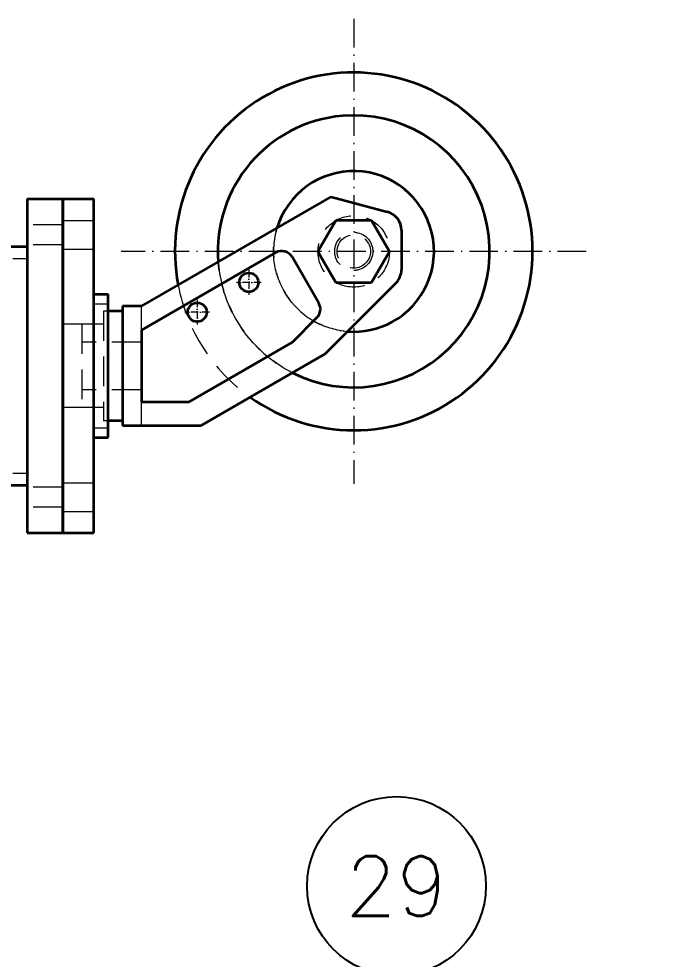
# Model space of a CAD drawing. Header units: millimetres. Extents: x -10155 to 20189, y -25550 to -22580.
# Drawn here: x -7748.9 to -7481.2, y -24008.7 to -23614.5 of the extents above; entities that cross this region are included whole.
import ezdxf
from ezdxf.enums import TextEntityAlignment as Align

# ---------------------------------------------------------------- set-up
doc = ezdxf.new("R2010")
doc.units = ezdxf.units.MM
for name, pattern in [('CENTER-HOKUTO', [23, 20, -1, 1, -1]), ('DASHDOT', [18.5, 12, -3, 0.5, -3]), ('HIDDEN-HOKUTO', [3.8, 2.5, -1.3])]:
    doc.linetypes.add(name, pattern=pattern)
doc.layers.add('AM_7', color=2, linetype='CENTER-HOKUTO', lineweight=30)
doc.layers.add('AM_HID', color=1, linetype='HIDDEN-HOKUTO', lineweight=25)
doc.layers.add('word_dim', color=253, linetype='Continuous')
doc.styles.get("Standard").update_dxf_attribs({"font": 'romans.shx', "bigfont": 'bigfont.shx'})
doc.dimstyles.new('RS-1-5', dxfattribs={"dimscale": 5, "dimtxt": 3.5, "dimasz": 3, "dimexe": 1, "dimexo": 0, "dimgap": 1, "dimtad": 3, "dimdsep": 46, "dimtxsty": 'Standard', "dimblk1": 'OPEN', "dimblk2": 'OPEN', "dimsah": 1, "dimcen": 0, "dimclrd": 256, "dimclre": 256, "dimclrt": 3, "dimadec": 0, "dimazin": 0, "dimtfac": 1, "dimtmove": 0, "dimatfit": 3, "dimldrblk": 'OPEN', "dimfxl": 0, "dimtolj": 1, "dimtzin": 0, "dimarcsym": 0})

# ---------------------------------------------------------------- blocks, each defined once
blk = doc.blocks.new('aa1')
for p, q in [((0, 0), (-1, 0)), ((-0.4, 0.067), (0, 0)), ((-0.4, -0.067), (0, 0))]:
    blk.add_line(p, q)
blk = doc.blocks.new('aa2')
blk.add_circle((0, 0), 1)
blk = doc.blocks.new('*D787')
at = {"layer": 'DEFPOINTS', "color": 0, "linetype": 'Continuous', "ltscale": 2}
for p in [(-7590.5, -23978.05), (-7590.5, -23978.05), (-7481.16, -24265.87)]:
    blk.add_point(p, dxfattribs=at)
at = {"layer": 'word_dim', "linetype": 'Continuous', "lineweight": -2, "ltscale": 2}
blk.add_line((-7494.48, -24230.82), (-7577.18, -24013.11), dxfattribs=at)
at = {"layer": 'word_dim', "linetype": 'Continuous', "lineweight": -2, "ltscale": 2, "xscale": 37.5, "yscale": 37.5, "zscale": 37.5}
for name, p, rotation in [('aa2', (-7590.5, -23978.05), 110.8006649196857), ('aa1', (-7481.16, -24265.87), 290.8006649196857)]:
    blk.add_blockref(name, p, dxfattribs=dict(at, rotation=rotation))
at = {"layer": 'word_dim', "color": 3, "linetype": 'Continuous', "ltscale": 2, "insert": (-7535.83, -24121.96), "char_height": 0.000005, "attachment_point": 5, "rotation": 290.8007}
blk.add_mtext('\\A1;307.89', dxfattribs=at)
blk = doc.blocks.new('_Open')
at = {"color": 0, "lineweight": -2}
for p, q in [((-1, 0.167), (0, 0)), ((-1, -0.167), (0, 0)), ((0, 0), (-1, 0))]:
    blk.add_line(p, q, dxfattribs=at)

msp = doc.modelspace()

# ---------------------------------------------------------------- linework, layer by layer
at = {"color": 7, "lineweight": 35}
for p, q in [((-7745.444, -23690.004), (-7745.444, -23830.004)), ((-7730.444, -23690.004), (-7730.444, -23830.004)), ((-7730.444, -23830.004), (-7730.444, -23690.004)), ((-7717.444, -23830.004), (-7717.444, -23690.004)), ((-7697.444, -23735.004), (-7617.937, -23689.101)), ((-7617.937, -23689.101), (-7594.373, -23695.415)), ((-7808.444, -23710.004), (-7745.444, -23710.004)), ((-7641.152, -23712.504), (-7697.444, -23745.004)), ((-7623.118, -23733.739), (-7634.322, -23714.334)), ((-7590.787, -23725.347), (-7620.391, -23754.951)), ((-7717.444, -23790.004), (-7717.444, -23730.004)), ((-7711.444, -23790.004), (-7711.444, -23730.004)), ((-7705.444, -23735.004), (-7705.444, -23785.004)), ((-7697.444, -23745.004), (-7697.444, -23775.004)), ((-7677.444, -23775.004), (-7634.142, -23750.004)), ((-7620.391, -23754.951), (-7672.444, -23785.004)), ((-7697.444, -23775.004), (-7677.444, -23775.004)), ((-7705.444, -23785.004), (-7672.444, -23785.004)), ((-7808.444, -23810.004), (-7745.444, -23810.004))]:
    msp.add_line(p, q, dxfattribs=at)
at = {"color": 7, "lineweight": 35, "ltscale": 0.375}
for p, q in [((-7745.444, -23690.004), (-7730.444, -23690.004)), ((-7600.944, -23699.013), (-7615.944, -23699.013)), ((-7615.944, -23724.994), (-7600.944, -23724.994)), ((-7745.444, -23830.004), (-7730.444, -23830.004))]:
    msp.add_line(p, q, dxfattribs=at)
at = {"color": 7, "lineweight": 35, "ltscale": 0.325}
for p, q in [((-7730.444, -23690.004), (-7717.444, -23690.004)), ((-7730.444, -23830.004), (-7717.444, -23830.004))]:
    msp.add_line(p, q, dxfattribs=at)
at = {"color": 7, "lineweight": 35, "ltscale": 0.374999}
for p, q in [((-7615.944, -23699.013), (-7623.444, -23712.004)), ((-7593.444, -23712.004), (-7600.944, -23699.013))]:
    msp.add_line(p, q, dxfattribs=at)
at = {"color": 7, "lineweight": 35, "ltscale": 0.413692}
msp.add_line((-7588.444, -23703.142), (-7588.444, -23719.69), dxfattribs=at)
at = {"color": 7, "lineweight": 35, "ltscale": 0.375001}
for p, q in [((-7623.444, -23712.004), (-7615.944, -23724.994)), ((-7600.944, -23724.994), (-7593.444, -23712.004))]:
    msp.add_line(p, q, dxfattribs=at)
at = {"color": 7, "lineweight": 35, "ltscale": 0.15}
for p, q in [((-7717.444, -23730.004), (-7711.444, -23730.004)), ((-7705.444, -23737.004), (-7711.444, -23737.004)), ((-7705.444, -23783.004), (-7711.444, -23783.004)), ((-7717.444, -23790.004), (-7711.444, -23790.004)), ((-7717.444, -23790.004), (-7711.444, -23790.004))]:
    msp.add_line(p, q, dxfattribs=at)
at = {"color": 7, "lineweight": 35, "ltscale": 0.2}
msp.add_line((-7697.444, -23735.004), (-7705.444, -23735.004), dxfattribs=at)
at = {"color": 7, "lineweight": 35, "ltscale": 0.361665}
msp.add_line((-7634.142, -23750.004), (-7623.913, -23739.774), dxfattribs=at)
at = {"color": 7, "lineweight": 35, "ltscale": 0.150018}
msp.add_line((-7705.444, -23783.004), (-7711.444, -23783.004), dxfattribs=at)
at = {"color": 7, "lineweight": 35}
for centre in [(-7652.444, -23725.004), (-7674.094, -23737.504)]:
    msp.add_circle(centre, 4, dxfattribs=at)
for centre, radius, start, end in [((-7608.444, -23712.004), 75, 270, 190.86759), ((-7608.444, -23712.004), 57, 94.77737, 184.4529), ((-7608.444, -23712.004), 57, 243.2105, 94.77737), ((-7608.444, -23712.004), 33.66, 298.64821, 163.09001), ((-7596.444, -23703.142), 8, 0, 75), ((-7638.652, -23716.834), 5, 30, 120), ((-7596.444, -23719.69), 8, 315, 0), ((-7627.448, -23736.239), 5, 315, 30), ((-7608.444, -23711.997), 33.666, 265.63532, 298.6433), ((-7608.444, -23712.004), 75, 234.59897, 270)]:
    msp.add_arc(centre, radius, start, end, dxfattribs=at)
at = {"layer": 'AM_7', "color": 2, "linetype": 'DASHDOT', "lineweight": 13}
for p, q in [((-7608.444, -23614.504), (-7608.444, -23809.504)), ((-7510.944, -23712.004), (-7705.944, -23712.004))]:
    msp.add_line(p, q, dxfattribs=at)
at = {"layer": 'AM_7', "color": 2, "linetype": 'DASHDOT', "lineweight": 13, "ltscale": 0.26}
for p, q in [((-7652.444, -23719.804), (-7652.444, -23730.204)), ((-7674.094, -23732.304), (-7674.094, -23742.704))]:
    msp.add_line(p, q, dxfattribs=at)
at = {"layer": 'AM_7', "color": 2, "linetype": 'DASHDOT', "lineweight": 13, "ltscale": 0.259998}
for p, q in [((-7647.244, -23725.004), (-7657.644, -23725.004)), ((-7668.894, -23737.504), (-7679.294, -23737.504))]:
    msp.add_line(p, q, dxfattribs=at)
at = {"layer": 'AM_HID', "color": 1, "lineweight": 13, "ltscale": 5}
for p, q in [((-7730.444, -23699.004), (-7717.444, -23699.004)), ((-7730.444, -23699.004), (-7717.444, -23699.004)), ((-7730.444, -23699.004), (-7717.444, -23699.004)), ((-7730.444, -23699.004), (-7717.444, -23699.004)), ((-7730.444, -23700.816), (-7745.444, -23700.816)), ((-7730.444, -23700.816), (-7745.444, -23700.816)), ((-7730.444, -23700.816), (-7745.444, -23700.816)), ((-7730.444, -23700.816), (-7745.444, -23700.816)), ((-7730.444, -23709.192), (-7745.444, -23709.192)), ((-7730.444, -23709.192), (-7745.444, -23709.192)), ((-7730.444, -23709.192), (-7745.444, -23709.192)), ((-7730.444, -23709.192), (-7745.444, -23709.192)), ((-7745.444, -23714.397), (-7745.444, -23710.004)), ((-7730.444, -23711.004), (-7717.444, -23711.004)), ((-7730.444, -23711.004), (-7717.444, -23711.004)), ((-7730.444, -23711.004), (-7717.444, -23711.004)), ((-7730.444, -23711.004), (-7717.444, -23711.004)), ((-7808.444, -23715.004), (-7745.444, -23715.004)), ((-7745.444, -23725.004), (-7745.444, -23714.397)), ((-7745.444, -23725.004), (-7745.444, -23795.004)), ((-7717.444, -23730.004), (-7711.444, -23730.004)), ((-7717.444, -23734.004), (-7711.444, -23734.004)), ((-7717.444, -23734.004), (-7711.444, -23734.004)), ((-7697.444, -23745.004), (-7697.444, -23735.004)), ((-7713.444, -23737.004), (-7713.444, -23783.004)), ((-7711.444, -23737.004), (-7713.444, -23737.004)), ((-7705.444, -23737.004), (-7713.444, -23737.004)), ((-7717.444, -23742.504), (-7730.444, -23742.504)), ((-7717.444, -23742.504), (-7730.444, -23742.504)), ((-7713.444, -23742.504), (-7722.444, -23742.504)), ((-7722.444, -23742.504), (-7722.444, -23777.504)), ((-7713.444, -23742.504), (-7722.444, -23742.504)), ((-7697.444, -23750.004), (-7722.444, -23750.004)), ((-7697.444, -23750.004), (-7722.444, -23750.004)), ((-7697.444, -23770.004), (-7722.444, -23770.004)), ((-7697.444, -23770.004), (-7722.444, -23770.004)), ((-7697.444, -23785.004), (-7697.444, -23775.004)), ((-7717.444, -23777.504), (-7730.444, -23777.504)), ((-7717.444, -23777.504), (-7730.444, -23777.504)), ((-7713.444, -23777.504), (-7722.444, -23777.504)), ((-7713.444, -23777.504), (-7722.444, -23777.504)), ((-7717.444, -23786.004), (-7711.444, -23786.004)), ((-7717.444, -23786.004), (-7711.444, -23786.004)), ((-7711.444, -23783.004), (-7713.444, -23783.004)), ((-7711.444, -23783.004), (-7713.444, -23783.004)), ((-7745.444, -23805.61), (-7745.444, -23795.004)), ((-7808.444, -23805.004), (-7745.444, -23805.004)), ((-7745.444, -23810.004), (-7745.444, -23805.61)), ((-7730.444, -23809.004), (-7717.444, -23809.004)), ((-7730.444, -23809.004), (-7717.444, -23809.004)), ((-7730.444, -23809.004), (-7717.444, -23809.004)), ((-7730.444, -23809.004), (-7717.444, -23809.004)), ((-7730.444, -23810.816), (-7745.444, -23810.816)), ((-7730.444, -23810.816), (-7745.444, -23810.816)), ((-7730.444, -23810.816), (-7745.444, -23810.816)), ((-7730.444, -23810.816), (-7745.444, -23810.816)), ((-7730.444, -23819.192), (-7745.444, -23819.192)), ((-7730.444, -23819.192), (-7745.444, -23819.192)), ((-7730.444, -23819.192), (-7745.444, -23819.192)), ((-7730.444, -23819.192), (-7745.444, -23819.192)), ((-7730.444, -23821.004), (-7717.444, -23821.004)), ((-7730.444, -23821.004), (-7717.444, -23821.004)), ((-7730.444, -23821.004), (-7717.444, -23821.004)), ((-7730.444, -23821.004), (-7717.444, -23821.004))]:
    msp.add_line(p, q, dxfattribs=at)
for radius in [57, 57, 57, 33.66, 33.66, 33.66, 15, 8, 8, 8, 7, 7]:
    msp.add_circle((-7608.444, -23712.004), radius, dxfattribs=at)
for radius, start, end in [(33.66, 163.09059, 265.63381), (57, 184.4529, 243.2105), (75, 190.86759, 234.59897)]:
    msp.add_arc((-7608.444, -23712.004), radius, start, end, dxfattribs=at)

# ---------------------------------------------------------------- texts
at = {"layer": 'word_dim', "color": 3, "linetype": 'Continuous', "ltscale": 2}
msp.add_text('29', height=25, dxfattribs=at).set_placement((-7590.5, -23978.051), align=Align.MIDDLE_CENTER)

# ---------------------------------------------------------------- dimensions: what is measured, and where the dimension line sits
dim = msp.add_aligned_dim(p1=(-7481.163, -24265.872), p2=(-7590.5, -23978.051), distance=0, dimstyle='RS-1-5', override={"dimtxt": 1e-06, "dimasz": 7.5, "dimgap": 0, "dimblk1": 'aa1', "dimblk2": 'aa2', "dimse1": 1, "dimse2": 1}, dxfattribs=at)
dim.commit()
dim.dimension.update_dxf_attribs({"geometry": '*D787', "text_midpoint": (-7535.831, -24121.962)})

doc.saveas('drawing.dxf')
